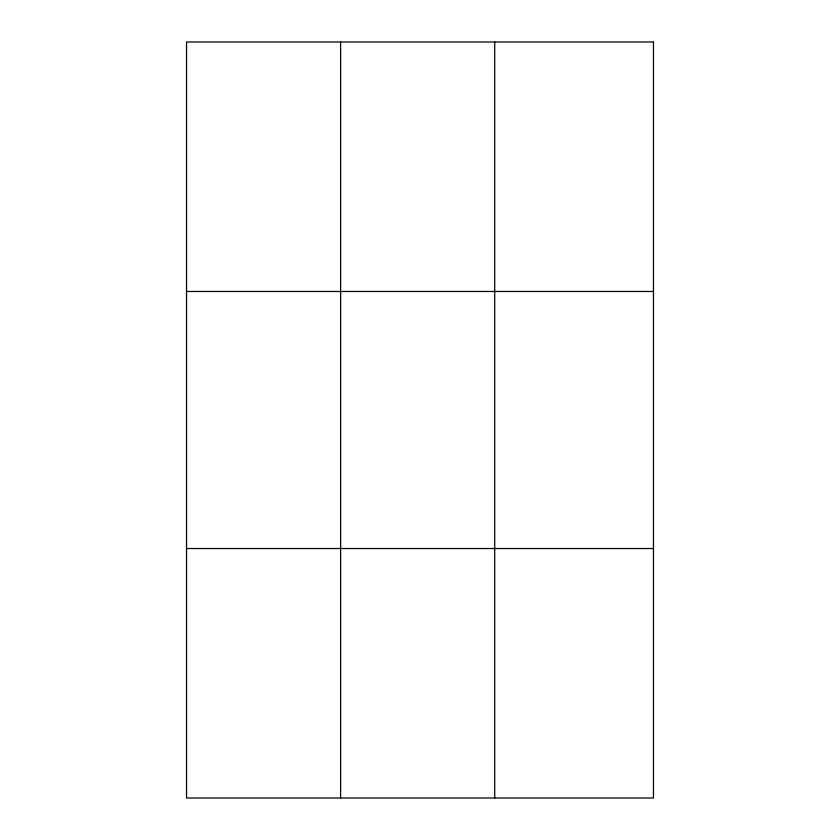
<?xml version="1.0" encoding="UTF-8"?>
<svg xmlns="http://www.w3.org/2000/svg" width="840" height="840" viewBox="0 0 840 840"><rect width="100%" height="100%" fill="white"/><g stroke="black" fill="none" stroke-linecap="round" stroke-linejoin="round"><path stroke-width="1.26" d="M340.62 42L340.62 798M494.707 42L494.707 798M186.533 291.48L653.468 291.48M186.533 548.52L653.468 548.52M653.468 42L653.468 798L186.533 798L186.533 42L653.468 42"/></g></svg>
